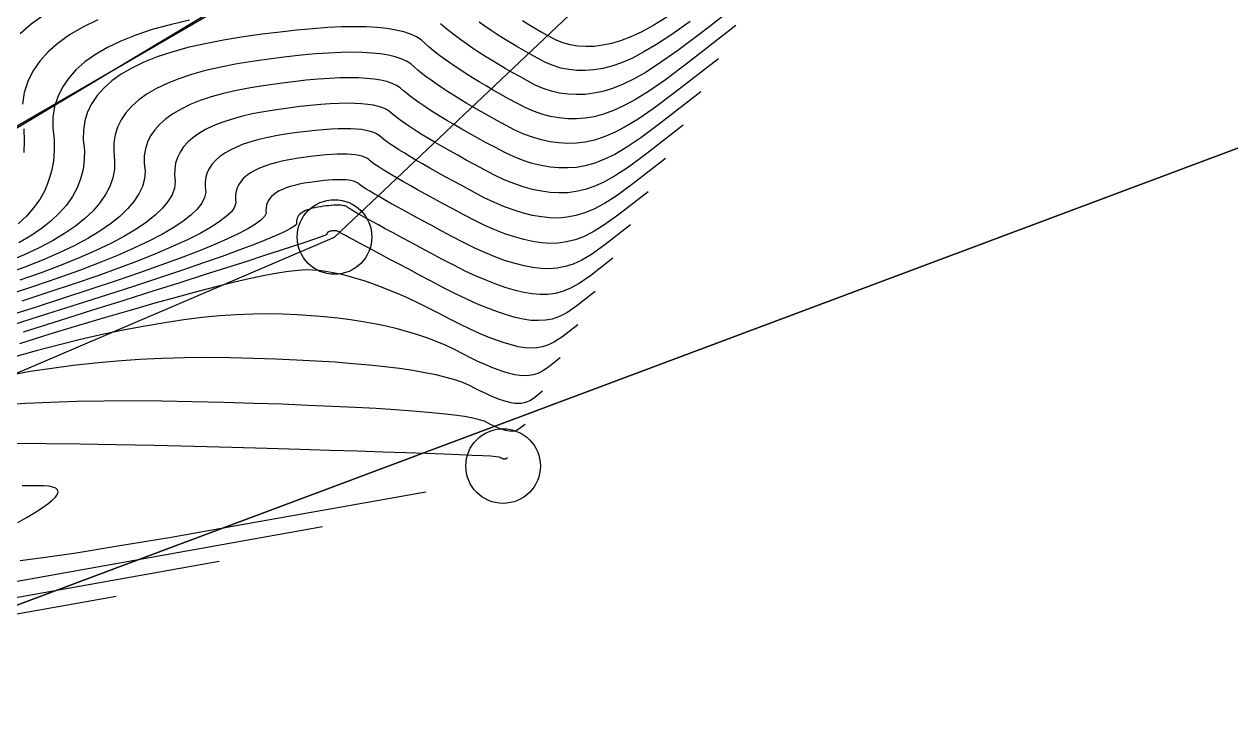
# Model space of a CAD drawing. Extents: x 83 to 1412852, y -76 to 4931706.
# Drawn here: x 1412702.75 to 1412718.93, y 4931549.6 to 4931558.92 of the extents above; entities that cross this region are included whole.
import ezdxf

# ---------------------------------------------------------------- set-up
doc = ezdxf.new("R2010")
doc.units = 0
doc.header["$MEASUREMENT"] = 0
doc.header["$PDMODE"] = 33
doc.header["$PDSIZE"] = 1
doc.layers.get('0').update_dxf_attribs({"color": 1, "linetype": 'CONTINUOUS'})
for name, color, linetype in [('Ground topo-Rev01', 1, 'CONTINUOUS'), ('New scratch layer', 1, 'CONTINUOUS'), ('nz-property-titles(LINZ DOWNLOAD)', 1, 'CONTINUOUS')]:
    doc.layers.add(name, color=color, linetype=linetype)

msp = doc.modelspace()

# ---------------------------------------------------------------- linework, layer by layer
for points in [[(1412646.87, 4931551.86), (1412664.06, 4931547.3), (1412680.47, 4931547.31), (1412698.54, 4931552.49), (1412706.91, 4931556.07), (1412714.69, 4931563.43)], [(1412711.73, 4931562.82), (1412700.57, 4931556.35), (1412691.34, 4931552.07), (1412681.93, 4931548.05), (1412672.34, 4931547.94), (1412661.77, 4931549.26), (1412658.05, 4931550.37), (1412653.65, 4931552.02), (1412647.75, 4931555.08)], [(1412712.525, 4931559.352), (1412711.85, 4931558.825), (1412711.511, 4931558.569), (1412711.281, 4931558.407), (1412711.086, 4931558.281), (1412710.926, 4931558.191), (1412710.777, 4931558.117), (1412710.637, 4931558.06), (1412710.507, 4931558.02), (1412710.388, 4931557.996), (1412710.27, 4931557.982), (1412710.154, 4931557.978), (1412710.04, 4931557.984), (1412709.928, 4931558), (1412709.817, 4931558.025), (1412709.708, 4931558.061), (1412709.601, 4931558.107), (1412709.495, 4931558.163), (1412709.393, 4931558.219), (1412709.293, 4931558.274), (1412709.197, 4931558.33), (1412709.103, 4931558.385), (1412709.013, 4931558.44), (1412708.925, 4931558.495), (1412708.84, 4931558.549), (1412708.759, 4931558.603), (1412708.68, 4931558.658), (1412708.604, 4931558.711), (1412708.532, 4931558.765), (1412708.462, 4931558.819), (1412708.395, 4931558.872), (1412708.331, 4931558.925)], [(1412704.964, 4931558.975), (1412704.705, 4931558.915), (1412704.466, 4931558.849), (1412704.246, 4931558.775), (1412704.046, 4931558.695), (1412703.866, 4931558.609), (1412703.706, 4931558.516), (1412703.565, 4931558.416), (1412703.444, 4931558.309), (1412703.343, 4931558.196), (1412703.262, 4931558.076), (1412703.2, 4931557.95), (1412703.158, 4931557.817), (1412703.136, 4931557.677), (1412703.133, 4931557.531), (1412703.15, 4931557.378), (1412703.153, 4931557.23), (1412703.142, 4931557.088), (1412703.117, 4931556.952), (1412703.078, 4931556.821), (1412703.025, 4931556.695), (1412702.958, 4931556.575), (1412702.876, 4931556.46), (1412702.781, 4931556.351), (1412702.671, 4931556.248)], [(1412703.013, 4931559.044), (1412702.842, 4931558.923), (1412702.695, 4931558.793)], [(1412703.737, 4931558.979), (1412703.537, 4931558.883), (1412703.359, 4931558.78), (1412703.204, 4931558.669), (1412703.07, 4931558.551), (1412702.958, 4931558.426), (1412702.867, 4931558.293), (1412702.799, 4931558.153), (1412702.752, 4931558.006), (1412702.728, 4931557.851)], [(1412711.676, 4931558.959), (1412711.431, 4931558.785), (1412711.226, 4931558.649), (1412711.058, 4931558.55), (1412710.903, 4931558.469), (1412710.759, 4931558.406), (1412710.626, 4931558.359), (1412710.505, 4931558.329), (1412710.387, 4931558.31), (1412710.272, 4931558.301), (1412710.16, 4931558.302), (1412710.05, 4931558.314), (1412709.943, 4931558.335), (1412709.839, 4931558.367), (1412709.737, 4931558.409), (1412709.639, 4931558.462), (1412709.542, 4931558.514), (1412709.448, 4931558.568), (1412709.355, 4931558.621), (1412709.265, 4931558.675), (1412709.177, 4931558.729), (1412709.092, 4931558.784), (1412709.008, 4931558.839), (1412708.927, 4931558.894), (1412708.848, 4931558.95)], [(1412711.365, 4931559.016), (1412711.19, 4931558.91), (1412711.029, 4931558.821), (1412710.88, 4931558.751), (1412710.745, 4931558.698), (1412710.623, 4931558.663), (1412710.505, 4931558.639), (1412710.39, 4931558.625), (1412710.279, 4931558.621), (1412710.172, 4931558.628), (1412710.069, 4931558.645), (1412709.97, 4931558.673), (1412709.874, 4931558.711), (1412709.782, 4931558.76), (1412709.691, 4931558.81), (1412709.602, 4931558.861), (1412709.514, 4931558.912), (1412709.428, 4931558.965)], [(1412712.29, 4931558.906), (1412711.662, 4931558.416), (1412711.345, 4931558.178), (1412711.13, 4931558.029), (1412710.946, 4931557.913), (1412710.794, 4931557.831), (1412710.651, 4931557.765), (1412710.515, 4931557.715), (1412710.389, 4931557.681), (1412710.271, 4931557.662), (1412710.153, 4931557.653), (1412710.037, 4931557.654), (1412709.921, 4931557.665), (1412709.806, 4931557.685), (1412709.691, 4931557.715), (1412709.577, 4931557.755), (1412709.464, 4931557.805), (1412709.352, 4931557.865), (1412709.244, 4931557.923), (1412709.139, 4931557.981), (1412709.038, 4931558.039), (1412708.941, 4931558.095), (1412708.848, 4931558.151), (1412708.758, 4931558.205), (1412708.673, 4931558.259), (1412708.591, 4931558.313), (1412708.513, 4931558.365), (1412708.438, 4931558.417), (1412708.368, 4931558.468), (1412708.301, 4931558.518), (1412708.238, 4931558.567), (1412708.179, 4931558.616), (1412708.123, 4931558.664), (1412708.072, 4931558.711), (1412708.007, 4931558.752), (1412707.929, 4931558.788), (1412707.837, 4931558.819), (1412707.732, 4931558.843), (1412707.613, 4931558.863), (1412707.481, 4931558.877), (1412707.335, 4931558.885), (1412707.177, 4931558.887), (1412707.004, 4931558.885), (1412706.819, 4931558.876), (1412706.62, 4931558.862), (1412706.407, 4931558.843), (1412706.181, 4931558.817), (1412705.942, 4931558.787), (1412705.689, 4931558.751), (1412705.423, 4931558.709), (1412705.174, 4931558.661), (1412704.943, 4931558.608), (1412704.73, 4931558.548), (1412704.534, 4931558.483), (1412704.356, 4931558.412), (1412704.195, 4931558.334), (1412704.052, 4931558.251), (1412703.927, 4931558.162), (1412703.819, 4931558.067), (1412703.729, 4931557.966), (1412703.656, 4931557.859), (1412703.601, 4931557.747), (1412703.564, 4931557.628), (1412703.544, 4931557.503), (1412703.541, 4931557.373), (1412703.557, 4931557.236), (1412703.556, 4931557.104), (1412703.54, 4931556.975), (1412703.507, 4931556.85), (1412703.459, 4931556.729), (1412703.396, 4931556.612), (1412703.316, 4931556.499), (1412703.22, 4931556.389), (1412703.109, 4931556.284), (1412702.982, 4931556.182), (1412702.838, 4931556.084), (1412702.68, 4931555.99)], [(1412712.055, 4931558.46), (1412711.474, 4931558.008), (1412711.18, 4931557.788), (1412710.979, 4931557.651), (1412710.806, 4931557.545), (1412710.662, 4931557.472), (1412710.525, 4931557.413), (1412710.394, 4931557.37), (1412710.27, 4931557.341), (1412710.153, 4931557.328), (1412710.036, 4931557.325), (1412709.919, 4931557.331), (1412709.801, 4931557.346), (1412709.683, 4931557.371), (1412709.565, 4931557.406), (1412709.447, 4931557.45), (1412709.328, 4931557.503), (1412709.209, 4931557.566), (1412709.094, 4931557.628), (1412708.985, 4931557.688), (1412708.879, 4931557.747), (1412708.779, 4931557.805), (1412708.683, 4931557.861), (1412708.592, 4931557.916), (1412708.505, 4931557.97), (1412708.423, 4931558.022), (1412708.345, 4931558.073), (1412708.272, 4931558.122), (1412708.204, 4931558.17), (1412708.14, 4931558.217), (1412708.081, 4931558.263), (1412708.026, 4931558.307), (1412707.976, 4931558.349), (1412707.931, 4931558.391), (1412707.874, 4931558.427), (1412707.805, 4931558.459), (1412707.724, 4931558.485), (1412707.632, 4931558.507), (1412707.528, 4931558.524), (1412707.412, 4931558.536), (1412707.284, 4931558.544), (1412707.144, 4931558.546), (1412706.993, 4931558.543), (1412706.83, 4931558.536), (1412706.655, 4931558.524), (1412706.468, 4931558.507), (1412706.269, 4931558.484), (1412706.059, 4931558.458), (1412705.837, 4931558.426), (1412705.603, 4931558.389), (1412705.385, 4931558.347), (1412705.182, 4931558.3), (1412704.994, 4931558.248), (1412704.822, 4931558.19), (1412704.665, 4931558.128), (1412704.524, 4931558.06), (1412704.399, 4931557.987), (1412704.288, 4931557.908), (1412704.194, 4931557.825), (1412704.114, 4931557.736), (1412704.05, 4931557.642), (1412704.002, 4931557.543), (1412703.969, 4931557.439), (1412703.952, 4931557.33), (1412703.95, 4931557.215), (1412703.963, 4931557.095), (1412703.959, 4931556.977), (1412703.937, 4931556.862), (1412703.898, 4931556.749), (1412703.841, 4931556.638), (1412703.766, 4931556.529), (1412703.674, 4931556.422), (1412703.564, 4931556.318), (1412703.437, 4931556.216), (1412703.292, 4931556.116), (1412703.129, 4931556.019), (1412702.949, 4931555.924), (1412702.751, 4931555.83), (1412702.536, 4931555.74)], [(1412711.819, 4931558.014), (1412711.286, 4931557.599), (1412711.015, 4931557.398), (1412710.828, 4931557.273), (1412710.667, 4931557.177), (1412710.53, 4931557.112), (1412710.398, 4931557.061), (1412710.272, 4931557.025), (1412710.152, 4931557.002), (1412710.036, 4931556.995), (1412709.919, 4931556.996), (1412709.801, 4931557.007), (1412709.682, 4931557.027), (1412709.561, 4931557.057), (1412709.439, 4931557.096), (1412709.316, 4931557.144), (1412709.191, 4931557.201), (1412709.066, 4931557.268), (1412708.945, 4931557.332), (1412708.83, 4931557.395), (1412708.721, 4931557.456), (1412708.617, 4931557.515), (1412708.518, 4931557.572), (1412708.425, 4931557.627), (1412708.337, 4931557.68), (1412708.255, 4931557.731), (1412708.177, 4931557.78), (1412708.106, 4931557.828), (1412708.04, 4931557.873), (1412707.979, 4931557.916), (1412707.924, 4931557.958), (1412707.874, 4931557.997), (1412707.829, 4931558.035), (1412707.79, 4931558.071), (1412707.741, 4931558.102), (1412707.682, 4931558.129), (1412707.612, 4931558.152), (1412707.532, 4931558.171), (1412707.442, 4931558.186), (1412707.342, 4931558.196), (1412707.232, 4931558.202), (1412707.112, 4931558.204), (1412706.981, 4931558.202), (1412706.841, 4931558.196), (1412706.69, 4931558.185), (1412706.529, 4931558.17), (1412706.358, 4931558.151), (1412706.176, 4931558.128), (1412705.985, 4931558.101), (1412705.783, 4931558.069), (1412705.595, 4931558.033), (1412705.42, 4931557.993), (1412705.258, 4931557.947), (1412705.11, 4931557.898), (1412704.975, 4931557.844), (1412704.853, 4931557.785), (1412704.745, 4931557.722), (1412704.65, 4931557.655), (1412704.568, 4931557.583), (1412704.5, 4931557.506), (1412704.445, 4931557.426), (1412704.403, 4931557.34), (1412704.375, 4931557.25), (1412704.36, 4931557.156), (1412704.358, 4931557.057), (1412704.37, 4931556.954), (1412704.362, 4931556.851), (1412704.335, 4931556.749), (1412704.288, 4931556.647), (1412704.222, 4931556.546), (1412704.137, 4931556.446), (1412704.032, 4931556.346), (1412703.908, 4931556.247), (1412703.765, 4931556.149), (1412703.602, 4931556.051), (1412703.42, 4931555.954), (1412703.218, 4931555.857), (1412702.997, 4931555.761), (1412702.757, 4931555.665), (1412702.497, 4931555.571)], [(1412711.584, 4931557.569), (1412711.098, 4931557.19), (1412710.85, 4931557.007), (1412710.678, 4931556.895), (1412710.527, 4931556.81), (1412710.398, 4931556.752), (1412710.272, 4931556.709), (1412710.151, 4931556.679), (1412710.033, 4931556.663), (1412709.919, 4931556.661), (1412709.802, 4931556.668), (1412709.683, 4931556.684), (1412709.562, 4931556.709), (1412709.439, 4931556.743), (1412709.313, 4931556.786), (1412709.185, 4931556.838), (1412709.055, 4931556.899), (1412708.922, 4931556.969), (1412708.796, 4931557.037), (1412708.676, 4931557.102), (1412708.562, 4931557.165), (1412708.455, 4931557.225), (1412708.353, 4931557.283), (1412708.258, 4931557.338), (1412708.169, 4931557.39), (1412708.086, 4931557.44), (1412708.01, 4931557.488), (1412707.94, 4931557.533), (1412707.876, 4931557.576), (1412707.818, 4931557.616), (1412707.767, 4931557.653), (1412707.721, 4931557.688), (1412707.682, 4931557.721), (1412707.649, 4931557.751), (1412707.608, 4931557.777), (1412707.558, 4931557.8), (1412707.5, 4931557.819), (1412707.433, 4931557.835), (1412707.357, 4931557.847), (1412707.273, 4931557.856), (1412707.181, 4931557.861), (1412707.08, 4931557.863), (1412706.97, 4931557.861), (1412706.852, 4931557.856), (1412706.725, 4931557.847), (1412706.59, 4931557.834), (1412706.446, 4931557.818), (1412706.294, 4931557.799), (1412706.133, 4931557.776), (1412705.964, 4931557.749), (1412705.805, 4931557.719), (1412705.658, 4931557.685), (1412705.523, 4931557.647), (1412705.398, 4931557.605), (1412705.285, 4931557.56), (1412705.182, 4931557.511), (1412705.091, 4931557.458), (1412705.012, 4931557.401), (1412704.943, 4931557.341), (1412704.886, 4931557.277), (1412704.839, 4931557.209), (1412704.804, 4931557.137), (1412704.78, 4931557.061), (1412704.768, 4931556.982), (1412704.766, 4931556.899), (1412704.776, 4931556.812), (1412704.765, 4931556.724), (1412704.732, 4931556.636), (1412704.678, 4931556.546), (1412704.604, 4931556.455), (1412704.508, 4931556.363), (1412704.39, 4931556.27), (1412704.252, 4931556.176), (1412704.093, 4931556.081), (1412703.912, 4931555.985), (1412703.711, 4931555.888), (1412703.488, 4931555.79), (1412703.244, 4931555.691), (1412702.979, 4931555.591), (1412702.692, 4931555.49)], [(1412711.348, 4931557.123), (1412710.91, 4931556.781), (1412710.685, 4931556.617), (1412710.527, 4931556.517), (1412710.387, 4931556.442), (1412710.266, 4931556.393), (1412710.146, 4931556.357), (1412710.029, 4931556.334), (1412709.914, 4931556.324), (1412709.801, 4931556.327), (1412709.685, 4931556.339), (1412709.566, 4931556.36), (1412709.443, 4931556.39), (1412709.317, 4931556.428), (1412709.187, 4931556.476), (1412709.054, 4931556.532), (1412708.918, 4931556.597), (1412708.779, 4931556.671), (1412708.647, 4931556.741), (1412708.522, 4931556.809), (1412708.404, 4931556.874), (1412708.292, 4931556.935), (1412708.188, 4931556.993), (1412708.091, 4931557.049), (1412708.001, 4931557.101), (1412707.918, 4931557.15), (1412707.842, 4931557.196), (1412707.774, 4931557.239), (1412707.712, 4931557.278), (1412707.657, 4931557.315), (1412707.609, 4931557.348), (1412707.569, 4931557.379), (1412707.535, 4931557.406), (1412707.509, 4931557.43), (1412707.475, 4931557.452), (1412707.435, 4931557.47), (1412707.387, 4931557.486), (1412707.333, 4931557.499), (1412707.272, 4931557.509), (1412707.204, 4931557.516), (1412707.129, 4931557.52), (1412707.047, 4931557.521), (1412706.959, 4931557.52), (1412706.863, 4931557.516), (1412706.76, 4931557.508), (1412706.651, 4931557.498), (1412706.534, 4931557.485), (1412706.411, 4931557.47), (1412706.281, 4931557.451), (1412706.144, 4931557.429), (1412706.016, 4931557.405), (1412705.897, 4931557.377), (1412705.787, 4931557.347), (1412705.686, 4931557.313), (1412705.594, 4931557.276), (1412705.512, 4931557.236), (1412705.438, 4931557.194), (1412705.373, 4931557.148), (1412705.318, 4931557.099), (1412705.271, 4931557.047), (1412705.234, 4931556.992), (1412705.205, 4931556.934), (1412705.186, 4931556.873), (1412705.176, 4931556.808), (1412705.175, 4931556.741), (1412705.183, 4931556.671), (1412705.167, 4931556.598), (1412705.13, 4931556.522), (1412705.069, 4931556.444), (1412704.985, 4931556.363), (1412704.878, 4931556.28), (1412704.749, 4931556.194), (1412704.596, 4931556.105), (1412704.421, 4931556.014), (1412704.222, 4931555.92), (1412704.001, 4931555.823), (1412703.757, 4931555.724), (1412703.49, 4931555.622), (1412703.2, 4931555.517), (1412702.887, 4931555.41), (1412702.551, 4931555.3)], [(1412702.744, 4931557.519), (1412702.75, 4931557.357), (1412702.745, 4931557.201)], [(1412711.113, 4931556.677), (1412710.722, 4931556.372), (1412710.52, 4931556.227), (1412710.376, 4931556.139), (1412710.247, 4931556.074), (1412710.134, 4931556.033), (1412710.02, 4931556.005), (1412709.908, 4931555.989), (1412709.796, 4931555.985), (1412709.684, 4931555.994), (1412709.568, 4931556.011), (1412709.448, 4931556.037), (1412709.323, 4931556.071), (1412709.194, 4931556.114), (1412709.061, 4931556.166), (1412708.924, 4931556.226), (1412708.782, 4931556.295), (1412708.636, 4931556.372), (1412708.498, 4931556.446), (1412708.367, 4931556.516), (1412708.245, 4931556.582), (1412708.13, 4931556.645), (1412708.023, 4931556.704), (1412707.925, 4931556.759), (1412707.833, 4931556.811), (1412707.75, 4931556.859), (1412707.675, 4931556.903), (1412707.607, 4931556.944), (1412707.548, 4931556.981), (1412707.496, 4931557.014), (1412707.452, 4931557.044), (1412707.416, 4931557.07), (1412707.388, 4931557.092), (1412707.368, 4931557.11), (1412707.342, 4931557.127), (1412707.311, 4931557.141), (1412707.275, 4931557.153), (1412707.234, 4931557.163), (1412707.187, 4931557.17), (1412707.135, 4931557.176), (1412707.078, 4931557.179), (1412707.015, 4931557.18), (1412706.947, 4931557.179), (1412706.874, 4931557.175), (1412706.796, 4931557.17), (1412706.712, 4931557.162), (1412706.623, 4931557.152), (1412706.529, 4931557.14), (1412706.429, 4931557.126), (1412706.324, 4931557.11), (1412706.226, 4931557.091), (1412706.135, 4931557.07), (1412706.051, 4931557.046), (1412705.974, 4931557.021), (1412705.904, 4931556.992), (1412705.841, 4931556.962), (1412705.784, 4931556.929), (1412705.735, 4931556.894), (1412705.692, 4931556.857), (1412705.657, 4931556.817), (1412705.628, 4931556.775), (1412705.606, 4931556.73), (1412705.592, 4931556.684), (1412705.584, 4931556.635), (1412705.583, 4931556.583), (1412705.589, 4931556.529), (1412705.57, 4931556.471), (1412705.527, 4931556.409), (1412705.459, 4931556.343), (1412705.366, 4931556.272), (1412705.249, 4931556.197), (1412705.107, 4931556.117), (1412704.94, 4931556.034), (1412704.749, 4931555.946), (1412704.533, 4931555.854), (1412704.292, 4931555.757), (1412704.027, 4931555.657), (1412703.736, 4931555.552), (1412703.422, 4931555.443), (1412703.082, 4931555.329), (1412702.718, 4931555.212)], [(1412710.877, 4931556.232), (1412710.534, 4931555.964), (1412710.355, 4931555.837), (1412710.225, 4931555.761), (1412710.108, 4931555.706), (1412710.002, 4931555.674), (1412709.894, 4931555.653), (1412709.786, 4931555.644), (1412709.677, 4931555.646), (1412709.567, 4931555.66), (1412709.451, 4931555.682), (1412709.33, 4931555.713), (1412709.204, 4931555.752), (1412709.072, 4931555.8), (1412708.935, 4931555.856), (1412708.793, 4931555.92), (1412708.646, 4931555.993), (1412708.493, 4931556.074), (1412708.349, 4931556.15), (1412708.213, 4931556.223), (1412708.086, 4931556.291), (1412707.968, 4931556.355), (1412707.859, 4931556.415), (1412707.758, 4931556.47), (1412707.666, 4931556.521), (1412707.582, 4931556.568), (1412707.507, 4931556.611), (1412707.441, 4931556.649), (1412707.384, 4931556.683), (1412707.335, 4931556.713), (1412707.295, 4931556.739), (1412707.264, 4931556.76), (1412707.241, 4931556.777), (1412707.227, 4931556.79), (1412707.209, 4931556.802), (1412707.188, 4931556.811), (1412707.163, 4931556.82), (1412707.134, 4931556.826), (1412707.102, 4931556.832), (1412707.066, 4931556.835), (1412707.026, 4931556.838), (1412706.983, 4931556.838), (1412706.936, 4931556.838), (1412706.885, 4931556.835), (1412706.831, 4931556.831), (1412706.773, 4931556.826), (1412706.711, 4931556.819), (1412706.646, 4931556.811), (1412706.577, 4931556.801), (1412706.504, 4931556.79), (1412706.437, 4931556.777), (1412706.374, 4931556.762), (1412706.315, 4931556.746), (1412706.262, 4931556.728), (1412706.213, 4931556.709), (1412706.17, 4931556.688), (1412706.131, 4931556.665), (1412706.096, 4931556.641), (1412706.067, 4931556.615), (1412706.042, 4931556.587), (1412706.023, 4931556.558), (1412706.008, 4931556.527), (1412705.997, 4931556.495), (1412705.992, 4931556.461), (1412705.991, 4931556.425), (1412705.995, 4931556.388), (1412705.973, 4931556.345), (1412705.924, 4931556.296), (1412705.849, 4931556.241), (1412705.748, 4931556.18), (1412705.62, 4931556.114), (1412705.465, 4931556.041), (1412705.284, 4931555.963), (1412705.077, 4931555.878), (1412704.843, 4931555.788), (1412704.583, 4931555.692), (1412704.296, 4931555.59), (1412703.983, 4931555.482), (1412703.643, 4931555.369), (1412703.277, 4931555.249), (1412702.885, 4931555.123), (1412702.466, 4931554.992)], [(1412710.642, 4931555.786), (1412710.346, 4931555.555), (1412710.189, 4931555.446), (1412710.074, 4931555.383), (1412709.968, 4931555.339), (1412709.869, 4931555.314), (1412709.768, 4931555.301), (1412709.665, 4931555.298), (1412709.558, 4931555.307), (1412709.449, 4931555.326), (1412709.334, 4931555.354), (1412709.212, 4931555.39), (1412709.084, 4931555.434), (1412708.95, 4931555.486), (1412708.809, 4931555.546), (1412708.662, 4931555.614), (1412708.509, 4931555.691), (1412708.349, 4931555.775), (1412708.199, 4931555.855), (1412708.059, 4931555.93), (1412707.928, 4931556), (1412707.806, 4931556.065), (1412707.694, 4931556.125), (1412707.591, 4931556.181), (1412707.498, 4931556.232), (1412707.414, 4931556.278), (1412707.34, 4931556.319), (1412707.275, 4931556.355), (1412707.22, 4931556.386), (1412707.174, 4931556.413), (1412707.138, 4931556.434), (1412707.111, 4931556.451), (1412707.094, 4931556.463), (1412707.086, 4931556.47), (1412707.076, 4931556.476), (1412707.064, 4931556.482), (1412707.05, 4931556.486), (1412707.034, 4931556.49), (1412707.016, 4931556.493), (1412706.996, 4931556.495), (1412706.974, 4931556.496), (1412706.95, 4931556.497), (1412706.924, 4931556.496), (1412706.896, 4931556.495), (1412706.866, 4931556.493), (1412706.834, 4931556.49), (1412706.8, 4931556.486), (1412706.763, 4931556.482), (1412706.725, 4931556.476), (1412706.685, 4931556.47), (1412706.647, 4931556.463), (1412706.612, 4931556.455), (1412706.58, 4931556.445), (1412706.55, 4931556.436), (1412706.523, 4931556.425), (1412706.499, 4931556.413), (1412706.477, 4931556.4), (1412706.458, 4931556.387), (1412706.442, 4931556.373), (1412706.428, 4931556.357), (1412706.417, 4931556.341), (1412706.409, 4931556.324), (1412706.403, 4931556.306), (1412706.4, 4931556.287), (1412706.4, 4931556.267), (1412706.402, 4931556.247), (1412706.376, 4931556.219), (1412706.322, 4931556.183), (1412706.24, 4931556.14), (1412706.129, 4931556.089), (1412705.99, 4931556.031), (1412705.823, 4931555.965), (1412705.628, 4931555.892), (1412705.405, 4931555.811), (1412705.153, 4931555.723), (1412704.873, 4931555.627), (1412704.565, 4931555.523), (1412704.229, 4931555.413), (1412703.865, 4931555.294), (1412703.472, 4931555.168), (1412703.051, 4931555.035), (1412702.602, 4931554.894)], [(1412710.406, 4931555.34), (1412710.158, 4931555.146), (1412710.024, 4931555.056), (1412709.924, 4931555.005), (1412709.828, 4931554.971), (1412709.737, 4931554.955), (1412709.642, 4931554.949), (1412709.543, 4931554.953), (1412709.44, 4931554.968), (1412709.332, 4931554.993), (1412709.217, 4931555.025), (1412709.094, 4931555.066), (1412708.965, 4931555.115), (1412708.828, 4931555.171), (1412708.683, 4931555.236), (1412708.532, 4931555.308), (1412708.373, 4931555.388), (1412708.206, 4931555.477), (1412708.05, 4931555.559), (1412707.904, 4931555.637), (1412707.769, 4931555.709), (1412707.644, 4931555.775), (1412707.529, 4931555.836), (1412707.424, 4931555.892), (1412707.33, 4931555.942), (1412707.246, 4931555.987), (1412707.172, 4931556.026), (1412707.109, 4931556.06), (1412707.056, 4931556.089), (1412707.013, 4931556.112), (1412706.981, 4931556.129), (1412706.959, 4931556.142), (1412706.947, 4931556.149), (1412706.945, 4931556.15), (1412706.943, 4931556.151), (1412706.941, 4931556.152), (1412706.938, 4931556.153), (1412706.935, 4931556.154), (1412706.931, 4931556.155), (1412706.927, 4931556.155), (1412706.923, 4931556.155), (1412706.918, 4931556.155), (1412706.913, 4931556.155), (1412706.907, 4931556.155), (1412706.901, 4931556.155), (1412706.895, 4931556.154), (1412706.888, 4931556.153), (1412706.881, 4931556.152), (1412706.873, 4931556.151), (1412706.865, 4931556.15), (1412706.857, 4931556.149), (1412706.85, 4931556.147), (1412706.844, 4931556.145), (1412706.838, 4931556.143), (1412706.833, 4931556.141), (1412706.828, 4931556.139), (1412706.823, 4931556.136), (1412706.82, 4931556.133), (1412706.816, 4931556.131), (1412706.814, 4931556.127), (1412706.811, 4931556.124), (1412706.81, 4931556.121), (1412706.809, 4931556.117), (1412706.808, 4931556.113), (1412706.808, 4931556.109), (1412706.808, 4931556.105), (1412706.779, 4931556.092), (1412706.719, 4931556.07), (1412706.63, 4931556.038), (1412706.51, 4931555.997), (1412706.361, 4931555.948), (1412706.182, 4931555.889), (1412705.972, 4931555.821), (1412705.733, 4931555.743), (1412705.463, 4931555.657), (1412705.164, 4931555.561), (1412704.835, 4931555.457), (1412704.475, 4931555.343), (1412704.086, 4931555.22), (1412703.667, 4931555.088), (1412703.218, 4931554.947), (1412702.738, 4931554.797)], [(1412710.171, 4931554.894), (1412709.969, 4931554.737), (1412709.861, 4931554.665), (1412709.779, 4931554.624), (1412709.7, 4931554.597), (1412709.624, 4931554.585), (1412709.545, 4931554.582), (1412709.461, 4931554.587), (1412709.374, 4931554.6), (1412709.283, 4931554.623), (1412709.185, 4931554.652), (1412709.081, 4931554.687), (1412708.97, 4931554.73), (1412708.853, 4931554.779), (1412708.73, 4931554.835), (1412708.6, 4931554.897), (1412708.463, 4931554.966), (1412708.32, 4931555.042), (1412708.181, 4931555.113), (1412708.046, 4931555.179), (1412707.914, 4931555.241), (1412707.785, 4931555.299), (1412707.661, 4931555.351), (1412707.54, 4931555.4), (1412707.422, 4931555.443), (1412707.308, 4931555.482), (1412707.198, 4931555.516), (1412707.092, 4931555.546), (1412706.989, 4931555.571), (1412706.889, 4931555.592), (1412706.794, 4931555.608), (1412706.702, 4931555.62), (1412706.613, 4931555.626), (1412706.529, 4931555.629), (1412706.422, 4931555.622), (1412706.295, 4931555.608), (1412706.146, 4931555.584), (1412705.975, 4931555.553), (1412705.784, 4931555.512), (1412705.57, 4931555.463), (1412705.336, 4931555.406), (1412705.08, 4931555.34), (1412704.802, 4931555.266), (1412704.503, 4931555.183), (1412704.183, 4931555.091), (1412703.841, 4931554.991), (1412703.478, 4931554.883), (1412703.093, 4931554.766), (1412702.687, 4931554.64)], [(1412709.935, 4931554.449), (1412709.781, 4931554.329), (1412709.698, 4931554.273), (1412709.635, 4931554.242), (1412709.575, 4931554.221), (1412709.517, 4931554.212), (1412709.457, 4931554.209), (1412709.393, 4931554.213), (1412709.326, 4931554.224), (1412709.256, 4931554.241), (1412709.181, 4931554.263), (1412709.102, 4931554.29), (1412709.017, 4931554.323), (1412708.928, 4931554.36), (1412708.833, 4931554.403), (1412708.734, 4931554.451), (1412708.629, 4931554.503), (1412708.52, 4931554.561), (1412708.405, 4931554.616), (1412708.285, 4931554.667), (1412708.159, 4931554.715), (1412708.028, 4931554.76), (1412707.891, 4931554.801), (1412707.749, 4931554.84), (1412707.601, 4931554.874), (1412707.447, 4931554.906), (1412707.288, 4931554.934), (1412707.124, 4931554.959), (1412706.954, 4931554.981), (1412706.778, 4931554.999), (1412706.597, 4931555.015), (1412706.41, 4931555.026), (1412706.218, 4931555.035), (1412706.02, 4931555.04), (1412705.813, 4931555.038), (1412705.596, 4931555.029), (1412705.37, 4931555.013), (1412705.135, 4931554.99), (1412704.89, 4931554.959), (1412704.636, 4931554.922), (1412704.372, 4931554.877), (1412704.099, 4931554.825), (1412703.817, 4931554.766), (1412703.525, 4931554.699), (1412703.224, 4931554.626), (1412702.913, 4931554.545), (1412702.593, 4931554.457)], [(1412709.7, 4931554.003), (1412709.593, 4931553.92), (1412709.536, 4931553.881), (1412709.492, 4931553.86), (1412709.45, 4931553.846), (1412709.41, 4931553.839), (1412709.368, 4931553.837), (1412709.324, 4931553.84), (1412709.278, 4931553.847), (1412709.23, 4931553.859), (1412709.178, 4931553.874), (1412709.123, 4931553.893), (1412709.064, 4931553.916), (1412709.002, 4931553.942), (1412708.937, 4931553.971), (1412708.868, 4931554.004), (1412708.796, 4931554.041), (1412708.72, 4931554.081), (1412708.63, 4931554.119), (1412708.525, 4931554.155), (1412708.405, 4931554.189), (1412708.271, 4931554.221), (1412708.122, 4931554.251), (1412707.958, 4931554.28), (1412707.779, 4931554.306), (1412707.586, 4931554.33), (1412707.378, 4931554.352), (1412707.156, 4931554.372), (1412706.918, 4931554.391), (1412706.666, 4931554.407), (1412706.4, 4931554.421), (1412706.118, 4931554.433), (1412705.822, 4931554.444), (1412705.511, 4931554.452), (1412705.203, 4931554.454), (1412704.898, 4931554.451), (1412704.595, 4931554.442), (1412704.294, 4931554.427), (1412703.997, 4931554.406), (1412703.702, 4931554.38), (1412703.409, 4931554.348), (1412703.119, 4931554.309), (1412702.832, 4931554.266), (1412702.547, 4931554.216)], [(1412709.464, 4931553.557), (1412709.405, 4931553.511), (1412709.373, 4931553.49), (1412709.349, 4931553.478), (1412709.326, 4931553.47), (1412709.304, 4931553.466), (1412709.28, 4931553.465), (1412709.256, 4931553.467), (1412709.23, 4931553.471), (1412709.203, 4931553.477), (1412709.174, 4931553.486), (1412709.144, 4931553.496), (1412709.111, 4931553.509), (1412709.077, 4931553.523), (1412709.04, 4931553.54), (1412709.002, 4931553.558), (1412708.962, 4931553.578), (1412708.92, 4931553.6), (1412708.854, 4931553.622), (1412708.764, 4931553.643), (1412708.651, 4931553.663), (1412708.513, 4931553.683), (1412708.352, 4931553.702), (1412708.167, 4931553.72), (1412707.958, 4931553.737), (1412707.725, 4931553.754), (1412707.468, 4931553.77), (1412707.188, 4931553.785), (1412706.883, 4931553.8), (1412706.555, 4931553.814), (1412706.203, 4931553.828), (1412705.827, 4931553.84), (1412705.427, 4931553.852), (1412705.003, 4931553.863), (1412704.594, 4931553.87), (1412704.199, 4931553.873), (1412703.819, 4931553.871), (1412703.454, 4931553.864), (1412703.103, 4931553.853), (1412702.767, 4931553.838), (1412702.446, 4931553.818)], [(1412709.229, 4931553.111), (1412709.217, 4931553.102), (1412709.211, 4931553.098), (1412709.206, 4931553.096), (1412709.201, 4931553.094), (1412709.197, 4931553.093), (1412709.192, 4931553.093), (1412709.187, 4931553.093), (1412709.182, 4931553.094), (1412709.177, 4931553.095), (1412709.171, 4931553.097), (1412709.165, 4931553.099), (1412709.158, 4931553.102), (1412709.151, 4931553.105), (1412709.144, 4931553.108), (1412709.136, 4931553.112), (1412709.128, 4931553.116), (1412709.12, 4931553.12), (1412709.079, 4931553.125), (1412709.004, 4931553.131), (1412708.897, 4931553.137), (1412708.756, 4931553.144), (1412708.583, 4931553.152), (1412708.376, 4931553.16), (1412708.137, 4931553.168), (1412707.864, 4931553.178), (1412707.558, 4931553.188), (1412707.22, 4931553.198), (1412706.848, 4931553.21), (1412706.443, 4931553.222), (1412706.006, 4931553.234), (1412705.535, 4931553.247), (1412705.031, 4931553.261), (1412704.494, 4931553.275), (1412703.984, 4931553.286), (1412703.501, 4931553.294), (1412703.044, 4931553.299), (1412702.613, 4931553.302)], [(1412702.667, 4931552.246), (1412702.791, 4931552.316), (1412702.9, 4931552.381), (1412702.991, 4931552.44), (1412703.067, 4931552.494), (1412703.126, 4931552.542), (1412703.169, 4931552.585), (1412703.195, 4931552.623), (1412703.205, 4931552.655), (1412703.198, 4931552.681), (1412703.175, 4931552.703), (1412703.136, 4931552.719), (1412703.081, 4931552.729), (1412703.009, 4931552.735), (1412702.92, 4931552.734), (1412702.825, 4931552.734), (1412702.723, 4931552.735)], [(1412708.132, 4931552.651), (1412705.841, 4931552.242), (1412704.721, 4931552.045), (1412704.007, 4931551.925), (1412703.445, 4931551.835), (1412703.036, 4931551.776), (1412702.695, 4931551.732)], [(1412706.749, 4931552.185), (1412701.403, 4931551.231)], [(1412705.365, 4931551.72), (1412697.46, 4931550.309)], [(1412703.982, 4931551.254), (1412696.324, 4931549.888)]]:
    msp.add_lwpolyline(points)
at = {"layer": 'Ground topo-Rev01', "color": 7}
for p in [(1412706.91, 4931556.07, 65.65), (1412709.17, 4931553, 66.65)]:
    msp.add_point(p, dxfattribs=at)
at = {"layer": 'New scratch layer', "color": 7, "linetype": 'Continuous', "flags": 128}
msp.add_lwpolyline([(1412661.451, 4931553.371), (1412671.43, 4931552.25), (1412680.831, 4931552.515), (1412684.89, 4931554.52), (1412690.96, 4931557.29), (1412699.75, 4931563.42), (1412708.342, 4931567.097), (1412711.064, 4931570.114), (1412720.16, 4931568.96), (1412714.68, 4931563.43), (1412711.663, 4931562.935), (1412700.614, 4931556.309), (1412691.34, 4931552.07), (1412682.865, 4931548.659), (1412672.34, 4931547.94), (1412661.689, 4931549.31), (1412661.451, 4931553.371)], close=True, dxfattribs=at)
at = {"layer": 'nz-property-titles(LINZ DOWNLOAD)', "color": 7, "linetype": 'Continuous', "flags": 128}
for points in [[(1412682.698, 4931640.466), (1412710.054, 4931647.15), (1412737.411, 4931653.834), (1412764.203, 4931660.383), (1412779.006, 4931654.39), (1412775.741, 4931621.476), (1412777.168, 4931607.161), (1412789.245, 4931608.4), (1412777.36, 4931579.102), (1412649.678, 4931531.313), (1412643.411, 4931543.701), (1412638.895, 4931552.662), (1412621.576, 4931587.766), (1412660.662, 4931597.302), (1412699.748, 4931606.839), (1412682.698, 4931640.466)], [(1412665.043, 4931501.039), (1412649.678, 4931531.313), (1412777.36, 4931579.102), (1412789.245, 4931608.4), (1412803.807, 4931644.35), (1412822.41, 4931636.814), (1412795.972, 4931571.554), (1412819.282, 4931562.111), (1412842.594, 4931552.667), (1412850.439, 4931549.488), (1412851.728, 4931506.659), (1412665.043, 4931501.039)]]:
    msp.add_lwpolyline(points, close=True, dxfattribs=at)

doc.saveas('drawing.dxf')
